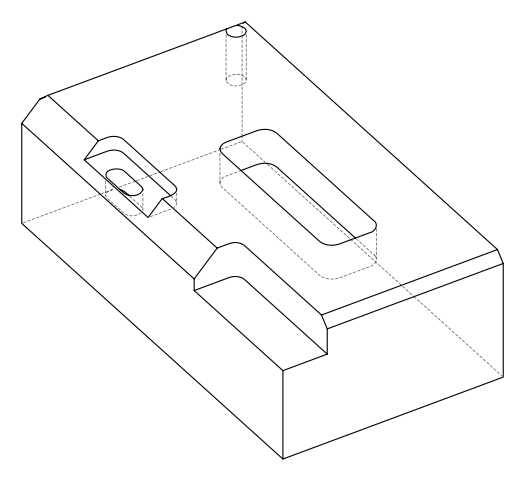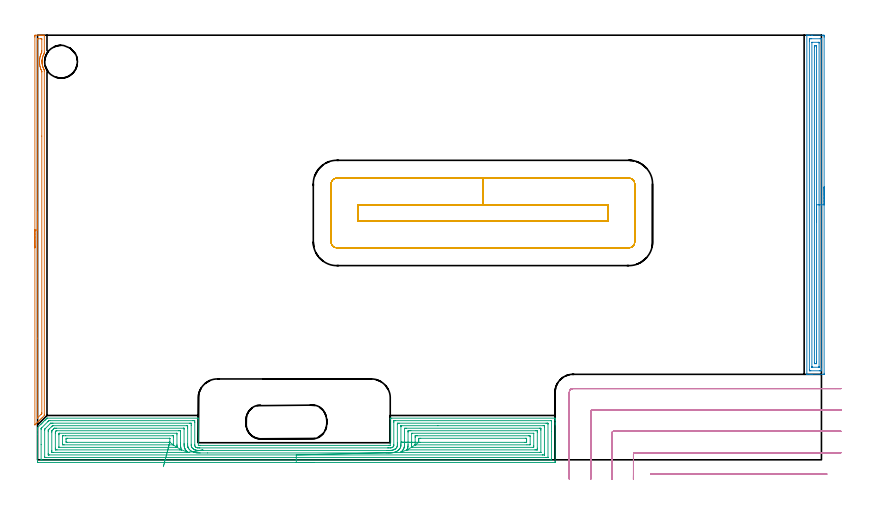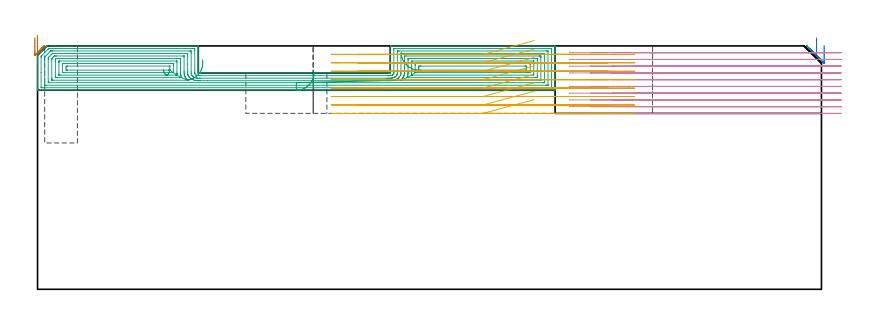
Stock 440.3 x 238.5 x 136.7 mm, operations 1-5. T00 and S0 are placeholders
(PLAN: 8 operations, 4 tool changes, 64.9 min)
(1 AREA_MILL | FG_CHAMFER_SURFACE | UGT0205_001 | 3.66 min | 3123 mm3)
(2 AREA_MILL_1 | FG_CHAMFER_SURFACE_1 | UGT0205_001 | 6.3 min | 9230 mm3)
(3 AREA_MILL_2 | FG_CHAMFER_SURFACE_2 | UGT0205_001 | 17.6 min | 90368 mm3)
(4 MILL_CORNER_NOTCH_RECTANGULAR | CORNER_NOTCH_RECTANGULAR | NXT0201_012 | Follow Part, ap 4, ae 75% | 16.89 min | 268522 mm3)
(5 MILL_RECTANGULAR_POCKET | POCKET_RECTANGULAR_STRAIGHT | UGT0201_094 | Follow Part, ap 5, ae 75% | 12.65 min | 421141 mm3)
(6 MILL_RECTANGULAR_POCKET_1 | POCKET_RECTANGULAR_STRAIGHT_1 | NXT0201_011 | Follow Part, ap 3, ae 75% | 3.23 min | 27703 mm3)
(7 MILL_SLOT | SLOT_PARTIAL_RECTANGULAR | NXT0201_012 | Follow Part, ap 4, ae 75% | 3.96 min | 38180 mm3)
(8 MILL_BLIND_HOLE_FROM_SOLID_MATERIAL | STEP1POCKET | NXT0201_012 | Spiral | 0.56 min | 14475 mm3)
(TOOL UGT0205_001 | Chamfer Mill 20 x 3 x 45 deg. | D20 FL50 Z2)
(TOOL NXT0201_012 | ENDMILL 16mm [2P460-1600-NA 1630] | D16 FL38 Z6)
(TOOL UGT0201_094 | End mill 20 mm | D20 FL38 Z4)
(TOOL NXT0201_011 | ENDMILL 12mm [2P460-1200-NA 1630] | D12 FL38 Z6)
(OP 1 AREA_MILL)
G17 G21 G94 G90
T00 M6
G54
G17 G0 G90 X-1.5 Y119.05 S1061 M3
G43 Z146.7 H0
Z141.4
G94 G1 Y119.088 Z140.528 F250.
Y119.202 Z139.664
Y119.391 Z138.812
Y119.653 Z137.98
Y119.987 Z137.174
Y120.39 Z136.4
Y120.858 Z135.664
Y121.39 Z134.972
Y121.979 Z134.329
Y122.622 Z133.74
Y123.314 Z133.209
Y124.05 Z132.74
Y124.824 Z132.337
Y125.63 Z132.003
Y126.462 Z131.741
Y127.314 Z131.552
Y128.178 Z131.438
Y129.05 Z131.4
Y237.459
X-1.499 Y237.898 Z131.401
X-1.494 Y238.345 Z131.403
X-1.491 Y238.49 Z131.405
X-1.053 Y238.5 Z131.843
X0.709 Z133.603
X1.283 Z134.18
X1.591 Z134.487
X2.164 Z135.06
X2.472 Z135.367
X3.087 Z135.986
X3.353 Z136.252
X3.489 Y238.499 Z136.388
X3.794 Y238.49 Z136.693
X3.8 Y238.344 Z136.7
Y228.976
X3.797 Y228.31 Z136.694
X3.794 Y228.304
X3.672 Y228.084 Z136.57
X3.626 Y228.002 Z136.525
X3.501 Y227.753 Z136.401
X3.405 Y227.559 Z136.304
X3.31 Y227.35 Z136.21
X3.24 Y227.192 Z136.136
X3.203 Y227.111 Z136.1
X3.185 Y227.066 Z136.082
X3.088 Y226.827 Z135.987
X2.89 Y226.219 Z135.789
X2.79 Y225.853 Z135.689
X2.768 Y225.775 Z135.667
X2.67 Y225.328 Z135.569
X2.603 Y224.925 Z135.502
X2.596 Y224.883 Z135.495
X2.555 Y224.515 Z135.449
X2.546 Y224.436 Z135.44
X2.53 Y224.196 Z135.424
X2.517 Y223.991 Z135.409
X2.515 Y223.85 Z135.403
X2.509 Y223.768 Z135.404
X2.503 Y223.545 Z135.4
X2.514 Y223.377 Z135.402
X2.523 Y223.099 Z135.415
X2.552 Y222.731 Z135.445
X2.558 Y222.653 Z135.453
X2.59 Y222.39 Z135.489
X2.614 Y222.207 Z135.513
X2.68 Y221.839 Z135.578
X2.694 Y221.762 Z135.592
X2.798 Y221.315 Z135.695
X2.881 Y221.009 Z135.781
X2.92 Y220.871 Z135.819
X3. Y220.62 Z135.899
X3.088 Y220.372 Z135.987
X3.249 Y219.979 Z136.148
X3.459 Y219.53 Z136.356
X3.645 Y219.167 Z136.545
X3.686 Y219.088 Z136.586
X3.793 Y218.897 Z136.693
X3.794 Y218.896
Y218.884 Z136.694
X3.8 Y218.27 Z136.7
Y25.555
X3.794 Y24.902 Z136.694
X3.793 Y24.893 Z136.693
X2.672 Y23.771 Z135.57
X2.225 Y23.325 Z135.124
X1.78 Y22.879 Z134.677
X1.227 Y22.327 Z134.126
X1.003 Y22.102 Z133.9
X0.888 Y21.986 Z133.785
X0.368 Y21.467 Z133.267
X0.122 Y21.22 Z133.018
X-0.004 Y21.094 Z132.893
X-0.492 Y20.608 Z132.408
X-0.759 Y20.339 Z132.137
X-1.344 Y19.756 Z131.555
X-1.493 Y19.615 Z131.405
X-1.499 Y19.613 Z131.4
X-1.5 Y129.05
X-0.086 Z132.814
X-0.085 Y236.315 Z132.815
X-0.084 Y236.416 Z132.816
X-0.081 Y236.465 Z132.819
X-0.08 Y236.483 Z132.82
X-0.053 Y236.49 Z132.847
X0.33 Y236.498 Z133.23
X1.591 Y236.499 Z134.491
X2.094 Y236.497 Z134.994
X2.291 Y236.49 Z135.191
X2.379 Y236.474 Z135.279
X2.384 Y236.202 Z135.284
X2.385 Y236.114 Z135.285
Y229.868
X2.379 Y229.07 Z135.279
X2.374 Y228.976 Z135.274
X2.129 Y228.431 Z135.029
X1.974 Y228.084 Z134.874
X1.863 Y227.808 Z134.763
X1.635 Y227.147 Z134.535
X1.591 Y227.004 Z134.491
X1.444 Y226.448 Z134.344
X1.41 Y226.3 Z134.31
X1.288 Y225.714 Z134.188
X1.237 Y225.407 Z134.137
X1.175 Y224.936 Z134.075
X1.135 Y224.515 Z134.035
X1.108 Y224.111 Z134.008
X1.095 Y223.623 Z133.995
X1.104 Y223.223 Z134.004
X1.133 Y222.731 Z134.033
X1.175 Y222.259 Z134.075
X1.23 Y221.839 Z134.13
X1.343 Y221.197 Z134.243
X1.401 Y220.946 Z134.301
X1.591 Y220.187 Z134.491
X1.629 Y220.054 Z134.529
X1.636 Y220.031 Z134.536
X1.894 Y219.316 Z134.794
X1.957 Y219.162 Z134.857
X2.247 Y218.497 Z135.147
X2.353 Y218.27 Z135.253
X2.376 Y218.216 Z135.276
X2.379 Y218.168 Z135.279
X2.383 Y218.068 Z135.283
X2.385 Y217.867 Z135.285
X2.386 Y181.833 Z135.286
X2.385 Y26.447 Z135.285
X2.38 Y26.045 Z135.28
X2.379 Y25.949 Z135.279
X2.329 Y25.891 Z135.229
X2.237 Y25.793 Z135.137
X2.005 Y25.555 Z134.905
X0.023 Y23.574 Z132.923
X-0.058 Y23.496 Z132.842
X-0.073 Y23.485 Z132.827
X-0.079 Y23.482 Z132.821
X-0.08 Y23.511 Z132.82
X-0.085 Y23.683 Z132.815
X-0.086 Y68.265 Z132.814
Y129.05
Y129.922 Z132.852
Y130.786 Z132.966
Y131.638 Z133.155
Y132.47 Z133.417
Y133.276 Z133.751
Y134.05 Z134.154
Y134.786 Z134.623
Y135.478 Z135.154
Y136.121 Z135.743
Y136.71 Z136.386
Y137.242 Z137.079
Y137.71 Z137.814
Y138.113 Z138.588
Y138.447 Z139.394
Y138.709 Z140.226
Y138.898 Z141.078
Y139.012 Z141.943
Y139.05 Z142.814
G0 Z146.7
M5
M2
(OP 2 AREA_MILL_1)
G17 G21 G94 G90
T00 M6
G54
G17 G0 G90 X441.8 Y153.25 S1061 M3
G43 Z146.7 H0
Z137.
G94 G1 Y153.212 Z136.128 F250.
Y153.098 Z135.264
Y152.909 Z134.412
Y152.647 Z133.58
Y152.313 Z132.774
Y151.91 Z132.
Y151.442 Z131.264
Y150.91 Z130.572
Y150.321 Z129.929
Y149.678 Z129.34
Y148.986 Z128.809
Y148.25 Z128.34
Y147.476 Z127.937
Y146.67 Z127.603
Y145.838 Z127.341
Y144.986 Z127.152
Y144.122 Z127.038
Y143.25 Z127.
Y48.611
X441.799 Y48.003 Z126.999
X441.797 Y48.002 Z127.
X441.794 Y48. Z127.003
X435.188 Z133.606
X434.631 Z134.166
X434.307 Z134.489
X433.75 Z135.046
X433.426 Z135.369
X432.427 Z136.372
X432.102 Y48.005 Z136.689
X432.101 Y48.006 Z136.69
X432.1 Y48.164 Z136.7
Y238.336
X432.101 Y238.494 Z136.69
X432.102 Y238.495 Z136.689
X432.427 Y238.5 Z136.372
X432.778 Z136.021
X433.426 Z135.369
X434.631 Z134.166
X435.188 Z133.606
X441.077 Z127.721
X441.355 Y238.497 Z127.442
X441.792 Y238.49 Z127.006
X441.795 Y238.335 Z127.003
X441.799 Y237.889 Z127.001
X441.8 Y237.438 Z127.
Y143.25
X440.386 Z128.414
Y51.289
X440.384 Y50.487 Z128.416
X440.382 Y50.396 Z128.418
X440.368 Y50.01 Z128.432
X439.982 Y50.002 Z128.818
X439.593 Y50.001 Z129.207
X439.103 Y50. Z129.697
X434.307 Y50.001 Z134.493
X433.814 Y50.003 Z134.986
X433.61 Y50.01 Z135.19
X433.521 Y50.033 Z135.279
X433.516 Y50.306 Z135.284
X433.515 Y50.396 Z135.285
X433.514 Y235.211 Z135.286
X433.516 Y236.013 Z135.284
X433.518 Y236.104 Z135.282
X433.532 Y236.49 Z135.268
X433.918 Y236.498 Z134.882
X434.307 Y236.499 Z134.493
X434.797 Y236.5 Z134.003
X439.593 Y236.499 Z129.207
X440.086 Y236.497 Z128.714
X440.29 Y236.49 Z128.51
X440.379 Y236.467 Z128.421
X440.384 Y236.194 Z128.416
X440.385 Y236.104 Z128.415
X440.386 Y143.25 Z128.414
X438.971 Z129.829
Y52.182
X438.969 Y52.051 Z129.831
X438.967 Y52.019 Z129.833
X438.965 Y52.011 Z129.835
X438.951 Y52.008 Z129.849
X438.89 Y52.002 Z129.91
X435.367 Y52. Z133.433
X435.188 Y52.001 Z133.612
X435.009 Y52.004 Z133.791
X434.958 Y52.008 Z133.842
X434.935 Y52.012 Z133.865
X434.933 Y52.026 Z133.867
X434.93 Y52.094 Z133.87
X434.929 Y52.182 Z133.871
X434.928 Y52.445 Z133.872
X434.929 Y234.318 Z133.871
X434.93 Y234.449 Z133.87
X434.933 Y234.481 Z133.867
X434.934 Y234.489 Z133.866
X434.949 Y234.492 Z133.851
X435.01 Y234.498 Z133.79
X438.533 Y234.5 Z130.268
X438.712 Y234.499 Z130.088
X438.891 Y234.496 Z129.909
X438.942 Y234.492 Z129.858
X438.965 Y234.488 Z129.835
X438.967 Y234.475 Z129.833
X438.97 Y234.406 Z129.83
X438.971 Y234.318 Z129.829
Y234.055
Y143.25
X437.557 Z131.243
Y54.86
X437.555 Y54.247 Z131.245
X437.552 Y54.041 Z131.248
X437.55 Y54.013 Z131.25
X437.533 Y54.009 Z131.267
X437.48 Y54.005 Z131.32
X437.374 Y54.002 Z131.426
X436.95 Y54. Z131.85
X436.522 Y54.001 Z132.278
X436.423 Y54.003 Z132.377
X436.373 Y54.006 Z132.427
X436.353 Y54.01 Z132.447
X436.35 Y54.021 Z132.45
X436.347 Y54.126 Z132.453
X436.343 Y54.582 Z132.457
Y231.64
X436.345 Y232.253 Z132.455
X436.348 Y232.459 Z132.452
X436.35 Y232.487 Z132.45
X436.367 Y232.491 Z132.433
X436.419 Y232.495 Z132.381
X436.525 Y232.498 Z132.275
X436.95 Y232.5 Z131.85
X437.378 Y232.499 Z131.422
X437.477 Y232.497 Z131.323
X437.527 Y232.494 Z131.273
X437.547 Y232.49 Z131.253
X437.55 Y232.479 Z131.25
X437.553 Y232.374 Z131.247
X437.557 Y231.918 Z131.243
Y143.25
Y142.378 Z131.281
Y141.514 Z131.395
Y140.662 Z131.583
Y139.83 Z131.846
Y139.024 Z132.18
Y138.25 Z132.582
Y137.514 Z133.051
Y136.822 Z133.582
Y136.179 Z134.172
Y135.59 Z134.815
Y135.058 Z135.507
Y134.59 Z136.243
Y134.187 Z137.017
Y133.853 Z137.823
Y133.591 Z138.655
Y133.402 Z139.506
Y133.288 Z140.371
Y133.25 Z141.243
G0 Z146.7
M5
M2
(OP 3 AREA_MILL_2)
G17 G21 G94 G90
T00 M6
G54
G17 G0 G90 X155.35 Y-1.5 S1061 M3
G43 Z146.7 H0
Z121.8
G94 G1 X155.312 Z120.928 F250.
X155.198 Z120.064
X155.009 Z119.212
X154.747 Z118.38
X154.413 Z117.574
X154.01 Z116.8
X153.541 Z116.064
X153.01 Z115.372
X152.421 Z114.729
X151.778 Z114.14
X151.086 Z113.609
X150.35 Z113.14
X149.576 Z112.737
X148.77 Z112.403
X147.938 Z112.141
X147.086 Z111.952
X146.222 Z111.838
X145.35 Z111.8
X0.619 Y-1.499 Z111.801
X0.118 Y-1.494 Z111.804
X0.009 Y-1.492 Z111.806
X0.004 Y-0.998 Z112.299
X0. Y-0.385 Z112.912
Y14.32 Z127.615
Y16.703 Z129.998
Y17.385 Z130.684
Y18.03 Z131.33
X0.001 Y18.082 Z131.382
X0.005 Y18.105 Z131.404
X1.847 Y19.948 Z133.246
X1.959 Y20.061 Z133.357
X2.305 Y20.405 Z133.705
X2.501 Y20.601 Z133.901
X2.732 Y20.833 Z134.131
X2.852 Y20.954 Z134.25
X3.224 Y21.324 Z134.624
X3.37 Y21.47 Z134.77
X3.911 Y22.013 Z135.308
X4.075 Y22.176 Z135.474
X4.192 Y22.293 Z135.591
X4.353 Y22.456 Z135.75
X4.514 Y22.615 Z135.913
X4.639 Y22.74 Z136.038
X4.796 Y22.898 Z136.193
X4.952 Y23.053 Z136.351
X5.086 Y23.187 Z136.485
X5.238 Y23.341 Z136.636
X5.265 Y23.365 Z136.66
X5.305 Y23.396 Z136.689
X5.532 Y23.4 Z136.7
X89.959
X90.291 Y23.394 Z136.692
X90.3 Y23.355 Z136.652
Y8.1 Z121.4
X90.727
X90.911 Y8.105 Z121.395
X90.938 Y8.108 Z121.392
X90.974 Y8.102 Z121.397
X90.983 Y8.103
X91.076 Y8.106 Z121.391
X91.299 Y8.103 Z121.39
X91.302 Y8.105 Z121.384
X91.311 Y8.102 Z121.392
X91.318 Y8.099 Z121.399
X91.365 Y8.1 Z121.4
X197.076
X197.129 Z121.385
X197.134 Y8.104 Z121.384
X197.141 Z121.386
X197.167 Y8.103 Z121.392
X197.222 Y8.101 Z121.399
X197.614 Y8.103 Z121.397
X197.864 Y8.1 Z121.4
X198.1
Y22.92 Z136.22
X198.108 Y23.344 Z136.643
X198.11 Y23.393 Z136.693
X198.954 Y23.4 Z136.7
X290.528
X290.69 Y23.397 Z136.688
X290.692 Y23.378 Z136.669
X290.7 Y23.013 Z136.313
Y22.695 Z135.994
Y22.013 Z135.308
Y20.787 Z134.084
Y20.243 Z133.537
Y19.63 Z132.925
Y-0.998 Z112.299
X290.697 Y-1.273 Z112.024
X290.69 Y-1.492 Z111.806
X290.469 Y-1.499 Z111.799
X145.35 Y-1.5 Z111.8
Y-0.086 Z113.214
X2.406 Y-0.085 Z113.215
X2.377 Y-0.084 Z113.216
X2.01 Y-0.068 Z113.232
X2.006 Y0.042 Z113.342
X2.001 Y0.287 Z113.587
X2. Y8.496 Z121.796
X2.001 Y17.103 Z130.403
X2.008 Y17.588 Z130.888
X2.01 Y17.636 Z130.936
X2.039 Y17.677 Z130.977
X2.096 Y17.741 Z131.041
X2.171 Y17.82 Z131.12
X2.406 Y18.056 Z131.356
X5.727 Y21.378 Z134.678
X5.979 Y21.629 Z134.929
X6.173 Y21.821 Z135.121
X6.276 Y21.919 Z135.219
X6.338 Y21.976 Z135.276
X6.9 Y21.986 Z135.286
X87.307
X88.172 Y21.98 Z135.28
X88.207 Y21.979 Z135.279
X88.29 Y21.937 Z135.237
X88.296 Y21.891 Z135.191
X88.3 Y21.128 Z134.428
Y21.002 Z134.302
X88.301 Y8.61 Z121.91
X88.307 Y8.232 Z121.532
X88.312 Y8.042 Z121.342
X88.341 Y7.852 Z121.152
X88.449 Y7.578 Z120.878
X88.684 Y7.279 Z120.579
X89.015 Y7.017 Z120.317
X89.066 Y6.989 Z120.289
X89.107 Y6.967 Z120.267
X89.307 Y6.881 Z120.181
X89.486 Y6.816 Z120.116
X89.736 Y6.751 Z120.051
X89.959 Y6.714 Z120.014
X90.235 Y6.693 Z119.993
X90.852 Y6.688 Z119.988
X91.137 Y6.686 Z119.986
X196.559 Y6.685 Z119.985
X197.167
X197.451 Y6.686 Z119.986
X198.061 Y6.693 Z119.993
X198.329 Y6.702 Z120.002
X198.622 Y6.742 Z120.042
X198.954 Y6.829 Z120.129
X199.056 Y6.866 Z120.166
X199.282 Y6.967 Z120.267
X199.534 Y7.124 Z120.424
X199.621 Y7.192 Z120.492
X199.848 Y7.425 Z120.725
X200.006 Y7.695 Z120.995
X200.059 Y7.852 Z121.152
X200.086 Y8.013 Z121.313
X200.091 Y8.17 Z121.47
X200.099 Y8.489 Z121.789
X200.101 Y21.128 Z134.428
X200.104 Y21.759 Z135.059
X200.11 Y21.968 Z135.268
X200.309 Y21.979 Z135.279
X200.741 Y21.985 Z135.285
X200.769 Y21.986 Z135.286
X288.294 Y21.985 Z135.285
X288.323 Y21.984 Z135.284
X288.69 Y21.968 Z135.268
X288.693 Y21.858 Z135.158
X288.699 Y21.613 Z134.913
X288.7 Y15.859 Z129.159
X288.699 Y0.372 Z113.672
X288.692 Y-0.031 Z113.269
X288.69 Y-0.079 Z113.221
X288.672 Y-0.081 Z113.219
X288.619 Y-0.083 Z113.217
X288.511 Y-0.085 Z113.215
X288.294 Y-0.086 Z113.214
X145.35
Y1.328 Z114.628
X5.086 Y1.329 Z114.629
X4.523 Y1.33 Z114.63
X4.192 Y1.333 Z114.633
X4.083 Y1.336 Z114.636
X4.01 Y1.345 Z114.645
X4.006 Y1.467 Z114.767
X4.002 Y1.657 Z114.957
X4. Y1.847 Z115.147
Y16.703 Z130.003
X4.001 Y16.892 Z130.192
X4.008 Y17.084 Z130.384
X4.013 Y17.202 Z130.502
X4.059 Y17.252 Z130.552
X4.192 Y17.392 Z130.692
X7.043 Y20.243 Z133.543
X7.287 Y20.48 Z133.78
X7.358 Y20.547 Z133.847
X7.391 Y20.565 Z133.865
X7.439 Y20.567 Z133.867
X7.766 Y20.57 Z133.87
X8.328 Y20.571 Z133.871
X8.659
X85.492
X86.056 Y20.57 Z133.87
X86.214 Y20.567 Z133.867
X86.275 Y20.565 Z133.865
X86.296 Y20.331 Z133.631
X86.298 Y20.243 Z133.543
X86.3 Y19.443 Z132.743
X86.301 Y8.737 Z122.037
X86.315 Y7.922 Z121.222
X86.326 Y7.852 Z121.152
X86.385 Y7.538 Z120.838
X86.555 Y7.128 Z120.428
X86.651 Y6.967 Z120.267
X86.922 Y6.609 Z119.909
X87.1 Y6.416 Z119.716
X87.279 Y6.269 Z119.569
X87.527 Y6.082 Z119.382
X87.733 Y5.94 Z119.24
X87.922 Y5.834 Z119.134
X88.172 Y5.715 Z119.015
X88.416 Y5.614 Z118.914
X88.763 Y5.497 Z118.797
X89.066 Y5.418 Z118.718
X89.442 Y5.347 Z118.647
X89.856 Y5.299 Z118.599
X89.959 Y5.292 Z118.592
X90.776 Y5.273 Z118.573
X90.852 Y5.272 Z118.572
X91.671 Y5.271 Z118.571
X196.274
X197.098 Y5.266 Z118.566
X197.167
X197.984 Y5.273 Z118.573
X198.061 Y5.275 Z118.575
X198.462 Y5.291 Z118.591
X198.821 Y5.329 Z118.629
X198.954 Y5.347 Z118.647
X199.294 Y5.41 Z118.71
X199.562 Y5.48 Z118.78
X199.848 Y5.564 Z118.864
X200.22 Y5.714 Z119.014
X200.429 Y5.81 Z119.11
X200.741 Y5.986 Z119.286
X200.801 Y6.023 Z119.323
X200.887 Y6.082 Z119.382
X201.181 Y6.308 Z119.608
X201.295 Y6.418 Z119.718
X201.634 Y6.79 Z120.09
X201.706 Y6.897 Z120.197
X201.747 Y6.967 Z120.267
X201.913 Y7.269 Z120.569
X201.995 Y7.496 Z120.796
X202.038 Y7.649 Z120.949
X202.073 Y7.852 Z121.152
X202.092 Y8.284 Z121.584
X202.097 Y8.737 Z122.037
X202.1 Y9.161 Z122.461
Y9.622 Z122.922
Y19.781 Z133.081
X202.103 Y20.243 Z133.543
X202.107 Y20.455 Z133.755
X202.11 Y20.555 Z133.855
X202.203 Y20.565 Z133.865
X202.528 Y20.568 Z133.868
X203.09 Y20.571 Z133.871
X285.614
X286.177 Y20.57 Z133.87
X286.508 Y20.567 Z133.867
X286.617 Y20.564 Z133.864
X286.69 Y20.555 Z133.855
X286.694 Y20.433 Z133.733
X286.698 Y20.243 Z133.543
X286.7 Y20.053 Z133.353
X286.699 Y1.467 Z114.767
X286.696 Y1.403 Z114.703
X286.69 Y1.353 Z114.653
X286.686 Y1.335 Z114.635
X286.672 Y1.334 Z114.634
X286.508 Y1.331 Z114.631
X285.946 Y1.329 Z114.629
X285.614
X145.35 Y1.328 Z114.628
Y2.743 Z116.043
X6.67
X6.113 Y2.745 Z116.045
X6.056 Y2.747 Z116.047
X6.021 Y2.749 Z116.049
X6.01 Y2.782 Z116.082
X6.006 Y2.99 Z116.29
X6. Y3.406 Z116.706
Y15.797 Z129.097
X6.001 Y16.681 Z129.981
X6.004 Y16.703 Z130.003
X6.015 Y16.754 Z130.054
X6.058 Y16.802 Z130.102
X6.136 Y16.885 Z130.185
X6.257 Y17.008 Z130.308
X6.41 Y17.161 Z130.461
X6.836 Y17.588 Z130.888
X7.766 Y18.517 Z131.817
X8.19 Y18.938 Z132.238
X8.35 Y19.093 Z132.393
X8.407 Y19.146 Z132.446
X8.487 Y19.15 Z132.45
X8.659 Y19.154 Z132.454
X8.863 Y19.156 Z132.456
X83.908 Y19.157 Z132.457
X84.127 Y19.155 Z132.455
X84.237 Y19.153 Z132.453
X84.284 Y19.151 Z132.451
X84.29 Y19.119 Z132.419
X84.298 Y18.771 Z132.071
X84.299 Y18.473 Z131.773
X84.3 Y17.884 Z131.184
X84.301 Y9.033 Z122.333
X84.303 Y8.737 Z122.037
X84.31 Y8.138 Z121.438
X84.321 Y7.852 Z121.152
X84.375 Y7.527 Z120.827
X84.414 Y7.335 Z120.635
X84.489 Y7.076 Z120.376
X84.531 Y6.967 Z120.267
X84.599 Y6.802 Z120.102
X84.752 Y6.512 Z119.812
X84.861 Y6.336 Z119.636
X85.053 Y6.082 Z119.382
X85.248 Y5.836 Z119.136
X85.492 Y5.573 Z118.873
X85.959 Y5.197 Z118.497
X86.385 Y4.895 Z118.195
X86.613 Y4.763 Z118.063
X87.046 Y4.543 Z117.843
X87.279 Y4.446 Z117.746
X87.63 Y4.312 Z117.612
X88.172 Y4.144 Z117.444
X88.404 Y4.083 Z117.383
X89.066 Y3.958 Z117.258
X89.471 Y3.911 Z117.211
X89.959 Y3.878 Z117.178
X90.408 Y3.867 Z117.167
X90.852 Y3.862 Z117.162
X91.311 Y3.858 Z117.158
X95.401 Y3.857 Z117.157
X195.84
X196.736 Y3.854 Z117.154
X197.167 Y3.855 Z117.155
X197.626 Y3.858 Z117.158
X198.061 Y3.864 Z117.164
X198.5 Y3.877 Z117.177
X198.954 Y3.913 Z117.213
X199.314 Y3.956 Z117.256
X199.848 Y4.051 Z117.351
X200.059 Y4.102 Z117.402
X200.741 Y4.292 Z117.592
X200.756 Y4.297 Z117.597
X200.796 Y4.312 Z117.612
X201.383 Y4.561 Z117.861
X201.634 Y4.681 Z117.981
X201.964 Y4.871 Z118.171
X202.462 Y5.197 Z118.497
X202.5 Y5.224 Z118.524
X202.528 Y5.246 Z118.546
X202.818 Y5.495 Z118.795
X202.969 Y5.645 Z118.945
X203.372 Y6.082 Z119.382
X203.394 Y6.109 Z119.409
X203.421 Y6.145 Z119.445
X203.726 Y6.666 Z119.966
X203.868 Y6.967 Z120.267
X203.979 Y7.3 Z120.6
X204.035 Y7.544 Z120.844
X204.074 Y7.852 Z121.152
X204.086 Y8.079 Z121.379
X204.097 Y8.737 Z122.037
X204.099 Y8.951 Z122.251
X204.1 Y18.685 Z131.985
X204.102 Y18.898 Z132.198
X204.106 Y19.04 Z132.34
X204.11 Y19.147 Z132.447
X204.143 Y19.15 Z132.45
X204.315 Y19.154 Z132.454
X204.518 Y19.156 Z132.456
X224.863 Y19.157 Z132.457
X284.03
X284.587 Y19.155 Z132.455
X284.644 Y19.153 Z132.453
X284.679 Y19.151 Z132.451
X284.69 Y19.118 Z132.418
X284.694 Y18.91 Z132.21
X284.7 Y18.494 Z131.794
Y3.448 Z116.748
X284.697 Y2.995 Z116.295
X284.692 Y2.779 Z116.079
X284.69 Y2.756 Z116.056
X284.675 Y2.75 Z116.05
X284.617 Y2.747 Z116.047
X284.517 Y2.744 Z116.044
X283.827 Y2.743 Z116.043
X283.625
X145.35
X203.866 Y4.164 Z117.464
X204.036 Y4.312 Z117.612
X204.185 Y4.441 Z117.741
X204.315 Y4.555 Z117.855
X204.644 Y4.871 Z118.171
X204.942 Y5.197 Z118.497
X205.066 Y5.338 Z118.638
X205.208 Y5.52 Z118.82
X205.423 Y5.869 Z119.169
X205.549 Y6.082 Z119.382
X205.732 Y6.449 Z119.749
X205.821 Y6.661 Z119.961
X205.923 Y6.967 Z120.267
X205.961 Y7.107 Z120.407
X206.03 Y7.441 Z120.741
X206.083 Y7.852 Z121.152
X206.085 Y7.869 Z121.169
X206.1 Y8.737 Z122.037
Y17.588 Z130.888
X206.101 Y17.736 Z131.036
X206.839 Y17.742 Z131.042
X206.995 Y17.743 Z131.043
X282.041
X282.197 Y17.741 Z131.041
X282.51 Y17.736 Z131.036
X282.69 Y17.732 Z131.032
X282.694 Y17.681 Z130.981
X282.696 Y17.588 Z130.888
X282.7 Y16.935 Z130.235
Y16.703 Z130.003
X282.699 Y4.231 Z117.531
X282.698 Y4.19 Z117.49
X282.694 Y4.17 Z117.47
X282.692 Y4.166 Z117.466
X282.666 Y4.164 Z117.464
X282.354 Y4.158 Z117.458
X282.197 Y4.157 Z117.457
X282.041
X204.315 Y4.158 Z117.458
X203.866 Y4.164 Z117.464
X207.44 Y5.583 Z118.883
X207.445 Y5.602 Z118.902
X207.454 Y5.627 Z118.927
X207.664 Y6.082 Z119.382
X207.73 Y6.239 Z119.539
X207.888 Y6.674 Z119.974
X207.948 Y6.908 Z120.208
X207.959 Y6.967 Z120.267
X208.025 Y7.338 Z120.638
X208.064 Y7.678 Z120.978
X208.075 Y7.852 Z121.152
X208.095 Y8.533 Z121.833
X208.1 Y9.622 Z122.922
Y15.608 Z128.908
X208.102 Y15.818 Z129.118
X208.106 Y16.155 Z129.455
X208.11 Y16.317 Z129.617
X208.273 Y16.322 Z129.622
X208.782 Y16.327 Z129.627
X209.16 Y16.328 Z129.628
X209.675 Y16.329 Z129.629
X279.738 Y16.328 Z129.628
X280.254 Y16.326 Z129.626
X280.638 Y16.322 Z129.622
X280.69 Y16.318 Z129.618
X280.696 Y16.265 Z129.565
X280.699 Y15.818 Z129.118
X280.7 Y15.376 Z128.676
Y6.525 Z119.825
X280.698 Y6.082 Z119.382
X280.695 Y5.645 Z118.945
X280.69 Y5.583 Z118.883
X280.64 Y5.578 Z118.878
X280.512 Y5.575 Z118.875
X280.254 Y5.572 Z118.872
X279.876 Y5.571 Z118.871
X279.36
X208.404
X207.888 Y5.572 Z118.872
X207.507 Y5.575 Z118.875
X207.451 Y5.578 Z118.878
X207.44 Y5.583 Z118.883
X209.997 Y6.997 Z120.297
X210.047 Y7.484 Z120.784
X210.075 Y7.852 Z121.152
X210.09 Y8.326 Z121.626
X210.096 Y8.737 Z122.037
X210.099 Y9.202 Z122.502
X210.101 Y14.666 Z127.966
X210.104 Y14.79 Z128.09
X210.109 Y14.872 Z128.172
X210.113 Y14.908 Z128.208
X210.587 Y14.915 Z128.215
X278.486 Y14.914 Z128.214
X278.668 Y14.908 Z128.208
X278.69 Y14.849 Z128.149
X278.694 Y14.825 Z128.125
X278.699 Y14.703 Z128.003
Y7.852 Z121.152
X278.698 Y7.623 Z120.923
X278.691 Y7.391 Z120.691
X278.676 Y6.992 Z120.292
X278.467 Y6.986 Z120.286
X278.449
X210.55 Y6.985 Z120.285
X210.134 Y6.99 Z120.29
X210.032 Y6.992 Z120.292
X209.997 Y6.997 Z120.297
X212.105 Y8.412 Z121.712
X212.103 Y8.481 Z121.781
X212.1 Y8.737 Z122.037
Y12.53 Z125.83
X212.102 Y13.163 Z126.463
X212.104 Y13.411 Z126.711
X212.11 Y13.493 Z126.793
X212.185 Y13.495 Z126.795
X212.355 Y13.498 Z126.798
X212.908 Y13.5 Z126.8
X213.249
X275.787
X276.343 Y13.497 Z126.797
X276.68 Y13.493 Z126.793
X276.699 Y13.163 Z126.463
X276.7 Y13.144 Z126.444
X276.699 Y8.719 Z122.019
X276.68 Y8.407 Z121.707
X276.126 Y8.402 Z121.702
X274.893 Y8.4 Z121.7
X212.696
X212.355 Y8.401 Z121.701
X212.242 Y8.403 Z121.703
X212.152 Y8.407 Z121.707
X212.105 Y8.412 Z121.712
X214.142 Y9.821 Z123.121
X214.102 Y10.507 Z123.807
X214.101 Y10.548 Z123.848
Y11.393 Z124.693
Y11.433 Z124.733
X214.142 Y12.079 Z125.379
X214.339 Y12.082 Z125.382
X215.035 Y12.086 Z125.386
X215.229
X274.
X274.195 Y12.085 Z125.385
X274.69 Y12.079 Z125.379
X274.699 Y11.585 Z124.885
Y10.507 Z123.807
X274.693 Y9.821 Z123.121
X274. Y9.815 Z123.115
X273.806 Y9.814 Z123.114
X215.035
X214.841 Y9.815 Z123.115
X214.142 Y9.821 Z123.121
X213.271 Y9.828 Z123.166
X212.407 Y9.835 Z123.287
X211.557 Y9.843 Z123.483
X210.727 Y9.85 Z123.753
X209.924 Y9.856 Z124.093
X209.154 Y9.863 Z124.503
X208.422 Y9.869 Z124.978
X207.734 Y9.875 Z125.515
X207.096 Y9.88 Z126.109
X206.512 Y9.885 Z126.758
X205.987 Y9.89 Z127.454
X205.525 Y9.894 Z128.194
X205.128 Y9.897 Z128.971
X204.801 Y9.9 Z129.78
X204.546 Y9.902 Z130.614
X204.364 Y9.903 Z131.467
X204.258 Y9.904 Z132.333
X204.227 Y9.905 Z133.205
G0 Z146.7
X92.689 Y5.527
Z128.962
G1 X92.792 Y5.544 Z128.096
X92.82 Y5.548 Z127.224
X92.773 Y5.541 Z126.352
X92.651 Y5.52 Z125.489
X92.455 Y5.488 Z124.639
X92.188 Y5.443 Z123.81
X91.85 Y5.386 Z123.008
X91.444 Y5.318 Z122.239
X90.973 Y5.24 Z121.508
X90.442 Y5.151 Z120.822
X89.854 Y5.053 Z120.185
X89.213 Y4.945 Z119.603
X88.525 Y4.83 Z119.08
X87.794 Y4.708 Z118.619
X87.026 Y4.58 Z118.225
X86.228 Y4.446 Z117.9
X85.404 Y4.309 Z117.647
X84.562 Y4.168 Z117.468
X84.54 Y4.164 Z117.464
X84.332 Y4.161 Z117.461
X84.019 Y4.158 Z117.458
X8.659 Y4.157 Z117.457
X8.503 Y4.159 Z117.459
X8.19 Y4.164 Z117.464
X8.01 Y4.168 Z117.468
X8.006 Y4.219 Z117.519
X8.004 Y4.312 Z117.612
X8. Y4.965 Z118.265
Y5.197 Z118.497
Y15.586 Z128.886
X8.003 Y15.818 Z129.118
X8.009 Y16.144 Z129.444
X8.013 Y16.303 Z129.603
X8.089 Y16.383 Z129.683
X8.402 Y16.703 Z130.003
X8.974 Y17.276 Z130.576
X9.289 Y17.588 Z130.888
X9.423 Y17.716 Z131.016
X9.443 Y17.733 Z131.033
X9.476 Y17.736 Z131.036
X9.553 Y17.739 Z131.039
X10.29 Y17.743 Z131.043
X10.446
X81.918
X82.075 Y17.742 Z131.042
X82.179 Y17.74 Z131.04
X82.261 Y17.736 Z131.036
X82.291 Y17.73 Z131.03
X82.292 Y17.713 Z131.013
X82.296 Y17.588 Z130.888
X82.3 Y17.21 Z130.51
X82.301 Y9.244 Z122.544
X82.303 Y8.737 Z122.037
X82.307 Y8.352 Z121.652
X82.321 Y7.852 Z121.152
X82.383 Y7.392 Z120.692
X82.48 Y6.967 Z120.267
X82.564 Y6.714 Z120.014
X82.812 Y6.129 Z119.429
X82.835 Y6.082 Z119.382
X82.859 Y6.036 Z119.336
X83.116 Y5.645 Z118.945
X83.294 Y5.408 Z118.708
X83.462 Y5.197 Z118.497
X83.705 Y4.918 Z118.218
X83.861 Y4.756 Z118.056
X84.017 Y4.618 Z117.918
X84.55 Y4.178 Z117.478
X84.562 Y4.168 Z117.468
X80.944 Y5.578 Z118.878
X80.819 Y5.575 Z118.875
X80.646 Y5.573 Z118.873
X80.132 Y5.571 Z118.871
X79.754
X10.962 Y5.572 Z118.872
X10.446 Y5.574 Z118.874
X10.062 Y5.578 Z118.878
X10.01 Y5.582 Z118.882
X10.004 Y5.635 Z118.935
X10.001 Y6.082 Z119.382
X10. Y6.524 Z119.824
X10.001 Y14.933 Z128.233
X10.003 Y15.372 Z128.672
X10.01 Y15.818 Z129.118
X10.211 Y16.051 Z129.351
X10.446 Y16.289 Z129.589
X10.498 Y16.322 Z129.622
X10.541 Y16.324 Z129.624
X10.635 Y16.327 Z129.627
X10.824 Y16.328 Z129.628
X79.238
X79.618 Y16.327 Z129.627
X80.132 Y16.322 Z129.622
X80.29 Y16.312 Z129.612
X80.297 Y15.985 Z129.285
X80.299 Y15.818 Z129.118
X80.3 Y9.455 Z122.755
X80.302 Y8.737 Z122.037
X80.303 Y8.567 Z121.867
X80.321 Y7.852 Z121.152
X80.336 Y7.65 Z120.95
X80.388 Y7.289 Z120.589
X80.455 Y6.967 Z120.267
X80.568 Y6.535 Z119.835
X80.944 Y5.578 Z118.878
X78.345 Y6.992 Z120.292
X78.321 Y6.991 Z120.291
X77.433 Y6.985 Z120.285
X12.214 Y6.986 Z120.286
X12.032 Y6.992 Z120.292
X12.01 Y7.051 Z120.351
X12.006 Y7.075 Z120.375
X12.001 Y7.197 Z120.497
Y14.048 Z127.348
X12.002 Y14.277 Z127.577
X12.009 Y14.509 Z127.809
X12.024 Y14.908 Z128.208
X12.233 Y14.914 Z128.214
X12.252
X78.111
X78.218 Y14.913 Z128.213
X78.271 Y14.91 Z128.21
X78.289 Y14.908 Z128.208
X78.3 Y14.048 Z127.348
X78.301 Y8.737 Z122.037
X78.311 Y7.886 Z121.186
X78.313 Y7.852 Z121.152
X78.345 Y7.467 Z120.767
X78.369 Y7.216 Z120.516
X78.345 Y6.992 Z120.292
X76.294 Y8.408 Z121.708
X76.27 Y8.405 Z121.705
X76.21 Y8.402 Z121.702
X76.119 Y8.4 Z121.7
X76.006
X14.913
X14.357 Y8.403 Z121.703
X14.02 Y8.407 Z121.707
X14.001 Y8.737 Z122.037
X14. Y8.757 Z122.057
X14.001 Y13.181 Z126.481
X14.02 Y13.493 Z126.793
X14.575 Y13.498 Z126.798
X15.807 Y13.5 Z126.8
X75.665
X76.219 Y13.499 Z126.799
X76.278 Y13.496 Z126.796
X76.284 Y13.495 Z126.795
X76.29 Y13.478 Z126.778
X76.297 Y13.421 Z126.721
X76.299 Y13.163 Z126.463
X76.3 Y12.533 Z125.833
X76.299 Y8.737 Z122.037
X76.294 Y8.408 Z121.708
X74.285 Y9.82 Z123.12
X74.27 Y9.818 Z123.118
X74.228 Y9.816 Z123.116
X73.878 Y9.814 Z123.114
X73.685
X16.7 Y9.815 Z123.115
X16.505 Y9.816 Z123.116
X16.01 Y9.821 Z123.121
X16.002 Y10.314 Z123.614
Y11.393 Z124.693
X16.007 Y12.079 Z125.379
X16.7 Y12.085 Z125.385
X16.894 Y12.086 Z125.386
X74.071
X74.237 Y12.084 Z125.384
X74.277 Y12.082 Z125.382
X74.29 Y12.079 Z125.379
X74.293 Y12.068 Z125.368
X74.297 Y12.032 Z125.332
X74.3 Y11.86 Z125.16
X74.299 Y10.09 Z123.39
X74.296 Y9.95 Z123.25
X74.29 Y9.839 Z123.139
X74.285 Y9.82 Z123.12
X74.118 Y9.188 Z122.541
X73.938 Y8.511 Z122.022
X73.748 Y7.792 Z121.566
X73.548 Y7.038 Z121.176
X73.34 Y6.253 Z120.856
X73.125 Y5.445 Z120.608
X72.906 Y4.618 Z120.434
X72.684 Y3.781 Z120.335
X72.461 Y2.938 Z120.311
X72.238 Y2.096 Z120.364
X72.017 Y1.262 Z120.493
X71.799 Y0.442 Z120.696
X71.587 Y-0.358 Z120.972
X71.382 Y-1.131 Z121.32
X71.186 Y-1.873 Z121.736
X70.999 Y-2.576 Z122.217
X70.824 Y-3.236 Z122.76
X70.662 Y-3.848 Z123.36
G0 Z146.7
M5
M2
(OP 4 MILL_CORNER_NOTCH_RECTANGULAR)
G17 G21 G94 G90
T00 M6
G54
G17 G0 G90 X443.304 Y-8. S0 M3
G43 Z146.7 H1
Z132.91
G94 G1 X440.304 F250.
X347.483 F500.
X344.483 Y-8.021 F250.
G0 Z146.7
X451.3 Y4.
Z132.91
G1 X448.3
X335.495 F500.
G3 X334.7 Y3.205 R0.8
G1 Y-7.746
X334.699 Y-8.
X334.678 Y-11. F250.
G0 Z146.7
X451.3 Y16.
Z132.91
G1 X448.3
X323.495 F500.
G3 X322.7 Y15.205 R0.8
G1 Y-7.746
G2 X322.699 Y-8. R24.
G1 X322.667 Y-11. F250.
G0 Z146.7
X451.3 Y28.
Z132.91
G1 X448.3
X311.496 F500.
G3 X310.7 Y27.204 R0.8
G1 Y-7.746
G2 X310.697 Y-8. R12.
G1 X310.634 Y-10.999 F250.
G0 Z146.7
X451.3 Y40.
Z132.91
G1 X448.3
X300.7 F500.
G3 X298.7 Y38. R2.
G1 Y-7.746
Y-10.746 F250.
G0 Z146.7
X443.304 Y-8.
Z129.12
G1 X440.304
X347.483 F500.
X344.483 Y-8.021 F250.
G0 Z146.7
X451.3 Y4.
Z129.12
G1 X448.3
X335.495 F500.
G3 X334.7 Y3.205 R0.8
G1 Y-7.746
X334.699 Y-8.
X334.678 Y-11. F250.
G0 Z146.7
X451.3 Y16.
Z129.12
G1 X448.3
X323.495 F500.
G3 X322.7 Y15.205 R0.8
G1 Y-7.746
G2 X322.699 Y-8. R24.
G1 X322.667 Y-11. F250.
G0 Z146.7
X451.3 Y28.
Z129.12
G1 X448.3
X311.496 F500.
G3 X310.7 Y27.204 R0.8
G1 Y-7.746
G2 X310.697 Y-8. R12.
G1 X310.634 Y-10.999 F250.
G0 Z146.7
X451.3 Y40.
Z129.12
G1 X448.3
X300.7 F500.
G3 X298.7 Y38. R2.
G1 Y-7.746
Y-10.746 F250.
G0 Z146.7
X443.304 Y-8.
Z125.33
G1 X440.304
X347.483 F500.
X344.483 Y-8.021 F250.
G0 Z146.7
X451.3 Y4.
Z125.33
G1 X448.3
X335.495 F500.
G3 X334.7 Y3.205 R0.8
G1 Y-7.746
X334.699 Y-8.
X334.678 Y-11. F250.
G0 Z146.7
X451.3 Y16.
Z125.33
G1 X448.3
X323.495 F500.
G3 X322.7 Y15.205 R0.8
G1 Y-7.746
G2 X322.699 Y-8. R24.
G1 X322.667 Y-11. F250.
G0 Z146.7
X451.3 Y28.
Z125.33
G1 X448.3
X311.496 F500.
G3 X310.7 Y27.204 R0.8
G1 Y-7.746
G2 X310.697 Y-8. R12.
G1 X310.634 Y-10.999 F250.
G0 Z146.7
X451.3 Y40.
Z125.33
G1 X448.3
X300.7 F500.
G3 X298.7 Y38. R2.
G1 Y-7.746
Y-10.746 F250.
G0 Z146.7
X443.304 Y-8.
Z121.54
G1 X440.304
X347.483 F500.
X344.483 Y-8.021 F250.
G0 Z146.7
X451.3 Y4.
Z121.54
G1 X448.3
X335.495 F500.
G3 X334.7 Y3.205 R0.8
G1 Y-7.746
X334.699 Y-8.
X334.678 Y-11. F250.
G0 Z146.7
X451.3 Y16.
Z121.54
G1 X448.3
X323.495 F500.
G3 X322.7 Y15.205 R0.8
G1 Y-7.746
G2 X322.699 Y-8. R24.
G1 X322.667 Y-11. F250.
G0 Z146.7
X451.3 Y28.
Z121.54
G1 X448.3
X311.496 F500.
G3 X310.7 Y27.204 R0.8
G1 Y-7.746
G2 X310.697 Y-8. R12.
G1 X310.634 Y-10.999 F250.
G0 Z146.7
X451.3 Y40.
Z121.54
G1 X448.3
X300.7 F500.
G3 X298.7 Y38. R2.
G1 Y-7.746
Y-10.746 F250.
G0 Z146.7
X443.304 Y-8.
Z117.75
G1 X440.304
X347.488 F500.
X344.488 Y-8.021 F250.
G0 Z146.7
X451.3 Y4.
Z117.75
G1 X448.3
X335.495 F500.
G3 X334.7 Y3.205 R0.8
G1 Y-8.
Y-11. F250.
G0 Z146.7
X451.3 Y16.
Z117.75
G1 X448.3
X323.495 F500.
G3 X322.7 Y15.205 R0.8
G1 Y-8.
Y-11. F250.
G0 Z146.7
X451.3 Y28.
Z117.75
G1 X448.3
X311.496 F500.
G3 X310.7 Y27.204 R0.8
G1 Y-8.
Y-11. F250.
G0 Z146.7
X451.3 Y40.
Z117.75
G1 X448.3
X300.7 F500.
G3 X298.7 Y38. R2.
G1 Y-8.
Y-11. F250.
G0 Z146.7
X443.304 Y-8.
Z113.96
G1 X440.304
X347.488 F500.
X344.488 Y-8.021 F250.
G0 Z146.7
X451.3 Y4.
Z113.96
G1 X448.3
X335.495 F500.
G3 X334.7 Y3.205 R0.8
G1 Y-8.
Y-11. F250.
G0 Z146.7
X451.3 Y16.
Z113.96
G1 X448.3
X323.495 F500.
G3 X322.7 Y15.205 R0.8
G1 Y-8.
Y-11. F250.
G0 Z146.7
X451.3 Y28.
Z113.96
G1 X448.3
X311.496 F500.
G3 X310.7 Y27.204 R0.8
G1 Y-8.
Y-11. F250.
G0 Z146.7
X451.3 Y40.
Z113.96
G1 X448.3
X300.7 F500.
G3 X298.7 Y38. R2.
G1 Y-8.
Y-11. F250.
G0 Z146.7
X443.304 Y-8.
Z110.17
G1 X440.304
X347.488 F500.
X344.488 Y-8.021 F250.
G0 Z146.7
X451.3 Y4.
Z110.17
G1 X448.3
X335.495 F500.
G3 X334.7 Y3.205 R0.8
G1 Y-8.
Y-11. F250.
G0 Z146.7
X451.3 Y16.
Z110.17
G1 X448.3
X323.495 F500.
G3 X322.7 Y15.205 R0.8
G1 Y-8.
Y-11. F250.
G0 Z146.7
X451.3 Y28.
Z110.17
G1 X448.3
X311.496 F500.
G3 X310.7 Y27.204 R0.8
G1 Y-8.
Y-11. F250.
G0 Z146.7
X451.3 Y40.
Z110.17
G1 X448.3
X300.7 F500.
G3 X298.7 Y38. R2.
G1 Y-8.
Y-11. F250.
G0 Z146.7
X443.304 Y-8.
Z106.38
G1 X440.304
X347.488 F500.
X344.488 Y-8.021 F250.
G0 Z146.7
X451.3 Y4.
Z106.38
G1 X448.3
X335.495 F500.
G3 X334.7 Y3.205 R0.8
G1 Y-8.
Y-11. F250.
G0 Z146.7
X451.3 Y16.
Z106.38
G1 X448.3
X323.495 F500.
G3 X322.7 Y15.205 R0.8
G1 Y-8.
Y-11. F250.
G0 Z146.7
X451.3 Y28.
Z106.38
G1 X448.3
X311.496 F500.
G3 X310.7 Y27.204 R0.8
G1 Y-8.
Y-11. F250.
G0 Z146.7
X451.3 Y40.
Z106.38
G1 X448.3
X300.7 F500.
G3 X298.7 Y38. R2.
G1 Y-8.
Y-11. F250.
G0 Z146.7
X443.304 Y-8.
Z102.59
G1 X440.304
X347.488 F500.
X344.488 Y-8.021 F250.
G0 Z146.7
X451.3 Y4.
Z102.59
G1 X448.3
X335.495 F500.
G3 X334.7 Y3.205 R0.8
G1 Y-8.
Y-11. F250.
G0 Z146.7
X451.3 Y16.
Z102.59
G1 X448.3
X323.495 F500.
G3 X322.7 Y15.205 R0.8
G1 Y-8.
Y-11. F250.
G0 Z146.7
X451.3 Y28.
Z102.59
G1 X448.3
X311.496 F500.
G3 X310.7 Y27.204 R0.8
G1 Y-8.
Y-11. F250.
G0 Z146.7
X451.3 Y40.
Z102.59
G1 X448.3
X300.7 F500.
G3 X298.7 Y38. R2.
G1 Y-8.
Y-11. F250.
G0 Z146.7
X443.304 Y-8.
Z98.8
G1 X440.304
X347.488 F500.
X344.488 Y-8.021 F250.
G0 Z146.7
X451.3 Y4.
Z98.8
G1 X448.3
X335.495 F500.
G3 X334.7 Y3.205 R0.8
G1 Y-8.
Y-11. F250.
G0 Z146.7
X451.3 Y16.
Z98.8
G1 X448.3
X323.495 F500.
G3 X322.7 Y15.205 R0.8
G1 Y-8.
Y-11. F250.
G0 Z146.7
X451.3 Y28.
Z98.8
G1 X448.3
X311.496 F500.
G3 X310.7 Y27.204 R0.8
G1 Y-8.
Y-11. F250.
G0 Z146.7
X451.3 Y40.
Z98.8
G1 X448.3
X300.7 F500.
G3 X298.7 Y38. R2.
G1 Y-8.
Y-11. F250.
G0 Z146.7
M5
M2
(OP 5 MILL_RECTANGULAR_POCKET)
G17 G21 G94 G90
T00 M6
G54
G17 G0 G90 X279.027 Y143.2 S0 M3
G43 Z146.7 H0
Z139.7
G94 G1 X250.15 Z131.962 F250.
X179.9 F500.
Y134.1
X320.4
Y143.2
X250.15
Y158.2
X168.1
G3 X164.9 Y155. R3.2
G1 Y122.3
G3 X168.1 Y119.1 R3.2
G1 X332.2
G3 X335.4 Y122.3 R3.2
G1 Y155.
G3 X332.2 Y158.2 R3.2
G1 X250.15
X249.15
G0 X279.027 Y143.2 Z134.962
G1 X250.15 Z127.225 F250.
X179.9 F500.
Y134.1
X320.4
Y143.2
X250.15
Y158.2
X168.1
G3 X164.9 Y155. R3.2
G1 Y122.3
G3 X168.1 Y119.1 R3.2
G1 X332.2
G3 X335.4 Y122.3 R3.2
G1 Y155.
G3 X332.2 Y158.2 R3.2
G1 X250.15
X249.15
G0 X279.027 Y143.2 Z130.225
G1 X250.15 Z122.487 F250.
X179.9 F500.
Y134.1
X320.4
Y143.2
X250.15
Y158.2
X168.1
G3 X164.9 Y155. R3.2
G1 Y122.3
G3 X168.1 Y119.1 R3.2
G1 X332.2
G3 X335.4 Y122.3 R3.2
G1 Y155.
G3 X332.2 Y158.2 R3.2
G1 X250.15
X249.15
G0 X279.027 Y143.2 Z125.487
G1 X250.15 Z117.75 F250.
X179.9 F500.
Y134.1
X320.4
Y143.2
X250.15
Y158.2
X168.1
G3 X164.9 Y155. R3.2
G1 Y122.3
G3 X168.1 Y119.1 R3.2
G1 X332.2
G3 X335.4 Y122.3 R3.2
G1 Y155.
G3 X332.2 Y158.2 R3.2
G1 X250.15
X249.15
G0 X279.027 Y143.2 Z120.75
G1 X250.15 Z113.012 F250.
X179.9 F500.
Y134.1
X320.4
Y143.2
X250.15
Y158.2
X168.1
G3 X164.9 Y155. R3.2
G1 Y122.3
G3 X168.1 Y119.1 R3.2
G1 X332.2
G3 X335.4 Y122.3 R3.2
G1 Y155.
G3 X332.2 Y158.2 R3.2
G1 X250.15
X249.15
G0 X279.027 Y143.2 Z116.012
G1 X250.15 Z108.275 F250.
X179.9 F500.
Y134.1
X320.4
Y143.2
X250.15
Y158.2
X168.1
G3 X164.9 Y155. R3.2
G1 Y122.3
G3 X168.1 Y119.1 R3.2
G1 X332.2
G3 X335.4 Y122.3 R3.2
G1 Y155.
G3 X332.2 Y158.2 R3.2
G1 X250.15
X249.15
G0 X279.027 Y143.2 Z111.275
G1 X250.15 Z103.537 F250.
X179.9 F500.
Y134.1
X320.4
Y143.2
X250.15
Y158.2
X168.1
G3 X164.9 Y155. R3.2
G1 Y122.3
G3 X168.1 Y119.1 R3.2
G1 X332.2
G3 X335.4 Y122.3 R3.2
G1 Y155.
G3 X332.2 Y158.2 R3.2
G1 X250.15
X249.15
G0 X279.027 Y143.2 Z106.537
G1 X250.15 Z98.8 F250.
X179.9 F500.
Y134.1
X320.4
Y143.2
X250.15
Y158.2
X168.1
G3 X164.9 Y155. R3.2
G1 Y122.3
G3 X168.1 Y119.1 R3.2
G1 X332.2
G3 X335.4 Y122.3 R3.2
G1 Y155.
G3 X332.2 Y158.2 R3.2
G1 X250.15
X249.15
G0 Z146.7
M5
M2
